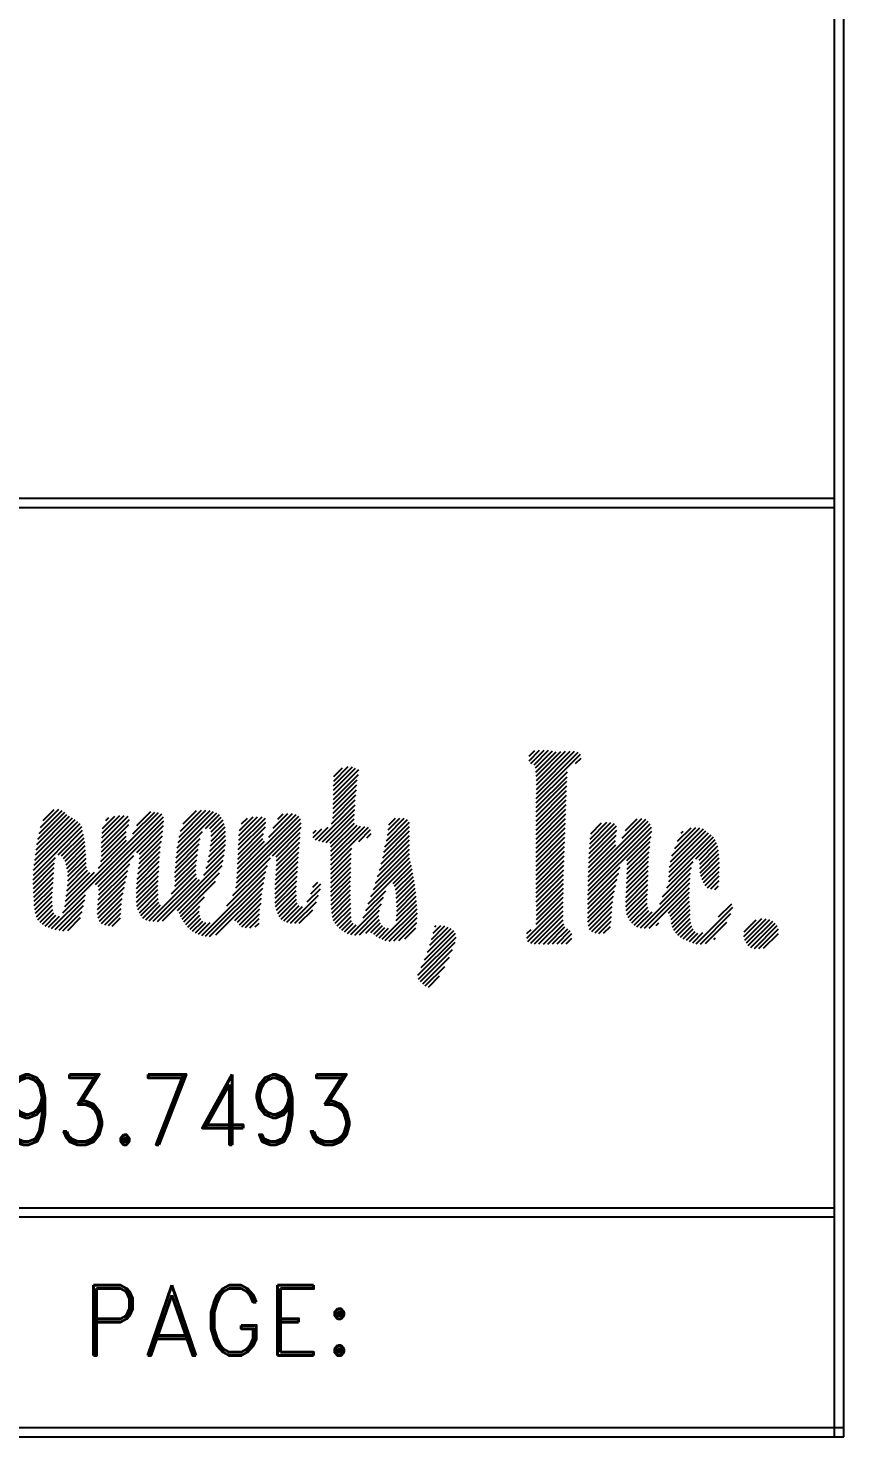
# Paper-space layout 'Roof' of a CAD drawing. Header units: inches. Extents: x 29 to 2208, y 4 to 1132.
# Drawn here: x 1640.6 to 1685, y 4.5 to 81.3 of the extents above; entities that cross this region are included whole.
import ezdxf
from ezdxf.enums import TextEntityAlignment as Align

# ---------------------------------------------------------------- set-up
doc = ezdxf.new("R2010")
doc.units = ezdxf.units.IN
doc.header["$LTSCALE"] = 25
doc.header["$MEASUREMENT"] = 0
doc.styles.add('ROMAND', font='ROMAND', dxfattribs={"height": 0.08})
pattern_1 = [(45, (-1690.101284246373, 203.2753838610614), (-0.4419417382415922, 0.4419417382415922), [])]

# ---------------------------------------------------------------- blocks, each defined once
blk = doc.blocks.new('CLEARSPAN_MASTER')
h = blk.add_hatch()
h.set_pattern_fill('ANSI31', color=256, scale=5, style=0)
h.set_pattern_definition(pattern_1)
h.paths.add_polyline_path([(455.4791925441514, 45.09004101631197), (455.631804439543, 45.87649806018555), (456.08702228112, 46.60309579838341), (456.6890871301998, 46.94070785021475), (457.2544402274048, 47.11685315437336), (457.7683934941178, 47.43244868464029), (458.1134817098414, 47.7553795536565), (458.1966109428113, 48.14304944886155), (458.1966109428113, 48.76915068250997), (457.9493738173132, 49.21401153245378), (457.3642376966318, 49.48587079484565), (456.3175840180193, 49.56825350371031), (455.3368606148579, 49.55177591140551), (454.4138254989948, 49.45291823656572), (453.7239643348548, 49.42140753327072), (453.2567438165415, 49.41473402959741), (453.0097825499361, 49.48812681202608), (452.6693783056226, 49.61489449219306), (452.0820127947036, 49.69495815196541), (451.50800110612, 49.71497341032608), (450.6069277360116, 49.71497341032608), (449.605740106801, 49.71497341032608), (448.8181404479037, 49.61489449219306), (448.3375661072546, 49.40806315225367), (448.0305351592333, 48.72751810469376), (447.9103957964007, 48.06699094182525), (447.9898994553473, 47.46266198108222), (448.2902534922014, 47.11571857995892), (448.6440059290762, 46.95558863408465), (448.9881145642407, 46.84786184397331), (449.1846499511412, 46.62198961397843), (449.2380483511633, 46.29506147121441), (449.3047949437473, 45.46106260778487), (449.3780889627124, 44.5489173052357), (449.3949050956444, 43.86802032950618), (449.411270846711, 43.43032410687786), (449.3717948761309, 33.44906327635897), (449.3376615604398, 24.30554382904177), (449.4374830713291, 16.22938839367831), (449.4157802951472, 15.51913693129933), (449.2122470999984, 15.08962697823483), (448.850415938397, 14.71662776052656), (448.3528903502538, 14.43405569943914), (447.9458295897311, 14.24190554231578), (447.6301456801039, 13.92184525162176), (447.4822290156676, 13.38288300985741), (447.4822290156676, 12.78382771907724), (447.6066075978169, 12.24128578998238), (447.900599990809, 11.85698810206443), (448.6581873280916, 11.59701823405638), (449.5175440778339, 11.58571713751715), (451.1231892097903, 11.55180859523995), (453.1358894724995, 11.58571713751718), (454.2856805984898, 11.59740167818723), (455.439024111452, 11.59740167818723), (455.981779298515, 11.77824811244221), (456.2644614768906, 12.24166660778388), (456.388840059039, 12.86332934430135), (456.4227650731173, 13.5075969002277), (456.3096910758127, 13.95971429903037), (455.981779298515, 14.32140716754029), (455.5747129082165, 14.57007068635033), (455.1337271336156, 14.81873683148882), (454.8284301557792, 15.18042969999874), (454.6927413590133, 16.32202691987357), (454.7277754384372, 24.24173714988166), (455.1922092189507, 36.76979975467631)])
h = blk.add_hatch()
h.set_pattern_fill('ANSI31', color=256, scale=5, style=0)
h.set_pattern_definition(pattern_1)
h.paths.add_polyline_path([(414.2969083855833, 34.89434269781196), (413.9014618474357, 35.02790206648717), (413.5799342330934, 35.33893828845981), (413.538448433435, 35.82622749410589), (413.538448433435, 36.26167820486791), (413.5903042755644, 37.25699411518298), (413.6836515471259, 38.47003538087486), (413.7043972618417, 39.4653539175184), (413.8593567727107, 41.03966521264209), (414.0253056011184, 42.42896208834352), (414.1073708069289, 43.62424673918451), (414.2638616161444, 44.54400839775673), (414.4609262017384, 45.32159895268924), (414.4609262017384, 45.83999178053367), (414.3157174582739, 46.0680858854237), (413.890472529898, 46.15102800250662), (413.4652219717495, 46.2547076186074), (413.1436943574072, 46.46206685080892), (412.6147264852252, 46.50353659618548), (412.013157056198, 46.50353659618548), (411.6501380124237, 46.45169810129994), (411.2560088412356, 46.27544249129565), (410.5714621831185, 46.16139675201555), (410.1462116249695, 46.04735101273539), (409.873499775159, 45.77541033412393), (409.6578513078066, 45.43893023037722), (409.5738550897445, 44.95803088480059), (409.5234517682284, 44.33259390353064), (409.3742908847926, 37.34964052036787), (409.2887802577043, 36.1914160073992), (409.2374423547208, 35.54480051275365), (408.8883401106145, 34.95976719604363), (408.4776312569738, 34.63132628739513), (407.9437035544897, 34.29262168242414), (407.2352303597245, 34.2310395044893), (406.5575632846158, 34.16945732655458), (405.8490844600792, 33.9026012221704), (405.5821262386103, 33.69732466939166), (405.4281068998866, 33.38941377971759), (405.4178438231083, 32.80437783667759), (405.4589130195409, 32.39382998377943), (405.7874778505438, 32.1372349493883), (406.3624747494623, 31.94222471926088), (407.0401418245701, 31.72668447016008), (407.6356761365887, 31.59325641796801), (408.3441493313526, 31.53167424003323), (408.7856586748744, 31.4803557584209), (408.939678013598, 31.26481550931936), (408.939678013598, 31.01848679757634), (408.9651865165501, 29.43392493777449), (408.922062452853, 27.45096725242678), (408.922062452853, 24.9938231201001), (408.9064679807329, 22.45605591982263), (409.0070889194349, 18.94995834649234), (409.1573194207085, 17.26222637854244), (409.3071445783025, 16.53642704456223), (409.7220476130738, 15.72998100562467), (410.2752572892077, 15.01570075354667), (410.9321899091474, 14.41662707845896), (411.7043696188975, 13.87515669186669), (412.5226571722096, 13.51801787899191), (413.3294149497442, 13.33368630527437), (414.1246485812744, 13.31064551514203), (414.8276777852298, 13.36824880363756), (415.4961345511738, 13.65626524611528), (416.2337474526867, 13.81755340337094), (416.817250939102, 13.81446221335779), (417.2667320416572, 13.63013063964021), (417.8084119420146, 13.16930433167585), (418.6151697195492, 12.66239644344697), (419.4795538568751, 12.28221684044001), (420.1480106228191, 12.14396947331664), (420.9432442543498, 12.14396947331664), (421.8537306054641, 12.21309184371358), (422.7987893945883, 12.35133921083693), (423.6977515996987, 12.63935565331468), (424.3085820058523, 13.11170366951063), (424.9078882660001, 13.6301306396401), (425.6109230997286, 14.56330496379974), (425.7625216359211, 14.97203277024155), (425.9238709395186, 16.3314682776753), (425.9930214453138, 17.25311826727076), (425.9238709395186, 18.658637981298), (425.7855699279289, 20.22544585257424), (425.6818469841228, 21.82681622222179), (425.346222417365, 24.0218080065714), (424.7238678652084, 27.43191848338358), (424.4351787186915, 28.46385856084424), (424.4006006509071, 30.20347629760997), (424.4351787186915, 32.28871376535906), (424.4348690811585, 34.17320772531392), (424.457923002939, 34.97965376425014), (424.4277811965376, 35.56743422178803), (424.2429782572531, 35.92766947733531), (423.8456401152675, 36.26019170227983), (423.3374235875754, 36.33408611367415), (422.6074333991496, 36.33408611367412), (421.8497278366272, 36.33408611367412), (421.3322672211293, 36.35255971652271), (420.9164521630792, 36.12163968091542), (420.5930385746715, 35.74293344884933), (420.3435495398417, 34.96704738186978), (420.2973516199067, 34.36665791562012), (419.9256627252062, 32.13477145216365), (419.5652896748961, 30.77696952178442), (419.1369540009637, 28.3833536776913), (418.6712366321281, 26.65053813474594), (418.1925876739588, 25.1246274689785), (417.5297043836104, 22.92029645634665), (416.8570083983504, 20.99351070982885), (416.1972496321969, 19.22190165143147), (415.7307778737354, 17.78221076216067), (415.3426781897824, 16.7864877707527), (414.7864115467314, 15.93301204654227), (414.346574245888, 15.40282174585224), (413.982755774301, 15.32598059257623), (413.5678752586232, 15.41929145916799), (413.3085791586554, 15.66812043674608), (413.0907688583447, 15.98952540822793), (412.9351900724087, 16.54939060777949), (412.8625885155634, 18.37413556790901), (412.8210182693051, 21.86358221117425), (412.8524211449321, 27.20774548867934), (412.94610057312, 29.40985725274646), (413.1224194439983, 30.80952025162509), (413.2572525152182, 31.19313246750116), (413.5061785727153, 31.45232756825891), (413.9625448880511, 31.6700529236397), (414.4189112033864, 31.77373253974037), (414.8363194872891, 31.92504589693664), (415.2926858026258, 32.09093275743214), (415.8009079600906, 32.32939298550124), (416.080949774775, 32.51601471868472), (416.4854546182078, 32.67153282967101), (416.7551207606475, 32.96183417895534), (416.8588437044536, 33.33507764532291), (416.8588437044536, 33.84310172365809), (416.7329957514658, 34.21920788935844), (416.4944397364407, 34.47840299011551), (416.1210506501948, 34.65465860011994), (415.6750600071032, 34.71686584451447), (415.1668378496379, 34.74796946671177), (414.6904520603453, 34.80851161810006)])
h.paths.add_polyline_path([(420.4777408169016, 23.54379237096683), (421.0704208338429, 23.67384296321242), (421.3739894712676, 23.28369381280521), (421.6197347068342, 22.56119314888184), (421.7787476545004, 21.31849274230575), (421.8799372003086, 19.55559259307901), (421.9088460863509, 18.76084422645545), (421.894388828443, 17.63374434632169), (421.8799372003086, 16.56444472940655), (421.7209242526424, 15.74079360484708), (421.3739894712676, 15.1049933357539), (420.8824990001349, 14.74374431695711), (420.4199174150435, 14.62814379051656), (419.6393155643941, 14.80154458017734), (419.0900016914029, 15.22059386219468), (418.757524167936, 15.66854327582186), (418.5262305605038, 16.17429557899959), (418.3961321286533, 16.92569374820368), (418.4105893865612, 17.5614940172965), (418.5985112202698, 18.51519310777141), (419.1189105774456, 20.01799469883935), (419.5670349046286, 21.57859392679771), (420.0440737476265, 22.9079921018735)], flags=16)
h = blk.add_hatch()
h.set_pattern_fill('ANSI31', color=256, scale=5, style=0)
h.set_pattern_definition(pattern_1)
h.paths.add_polyline_path([(386.9392163075654, 37.13587829644922), (386.0880283589222, 37.58875470452401), (385.1681909543095, 37.87694973741878), (383.6854719229837, 37.93184528003195), (382.6420722533558, 37.89067493623691), (381.5986782134996, 37.47896624562733), (380.6101969826914, 36.49087011555795), (380.0610407433542, 35.61256244438545), (379.5118845040161, 34.47350751162486), (379.0725595125459, 32.73061474176592), (378.6729638314555, 30.37727366305305), (378.4670323528685, 28.45597694552711), (378.329739070703, 26.80915006206266), (378.2336388399854, 25.57402924291907), (378.1892086688758, 24.82773928489885), (378.2166650733993, 24.22390407413175), (378.3951401474624, 23.48283263316205), (378.0381899993358, 22.49473650309167), (377.5988650078662, 21.49291517420511), (376.9810649423353, 20.34013504263115), (376.5829273725349, 19.62651137296322), (376.1298769936893, 19.15990976606994), (375.6493645805467, 19.13246199476333), (375.2100395890761, 19.33831634006808), (374.9629206888176, 19.96959932214119), (374.9217332671456, 20.68322561813457), (374.866814828325, 23.41421451805891), (375.0178334978646, 25.74721992619661), (375.2610340758865, 29.35131111190455), (375.4257781328015, 31.06675611045216), (375.7689184469527, 32.84323963669806), (375.9062117291169, 34.14697857097173), (376.0434993815088, 35.32720384752918), (376.0984121905553, 36.31529997759546), (375.8787496948207, 36.83679712710136), (375.5355305638423, 37.31712130648324), (374.931455885684, 37.46808010917482), (374.1900991849079, 37.56414599558298), (373.5860245067497, 37.64648668317301), (373.0505992845601, 37.70137959945652), (372.5426304668945, 37.60531633937808), (372.1719493016194, 37.23478061889332), (371.9248304013609, 36.75445381318215), (371.4855054098907, 36.16434117490397), (370.9912676093736, 35.71146476682932), (370.785330501013, 35.05273401344911), (370.3461406241022, 34.18714828316303), (369.9855649019532, 33.32765563769661), (369.5695190231963, 32.60679117715193), (369.3198948738063, 31.95523818274131), (369.1257408810229, 31.69184620718215), (368.8622449701516, 31.71957236943302), (368.6958232407851, 32.08000459970475), (368.6264869524693, 32.92563285088389), (368.6264869524698, 33.67422347367742), (368.7651651588731, 34.27032414358635), (369.0563989629354, 34.76938455878289), (369.2089489308191, 35.42093492686308), (369.278290848908, 35.97544766656202), (369.2089489308196, 36.50223161767977), (368.9870570448466, 36.80721414977933), (368.5710111660901, 36.84880207999072), (367.0691565352204, 36.84464197380476), (365.9573157112363, 36.71030783787907), (365.3707327388097, 36.57307423400556), (364.8465501739574, 36.223756630867), (364.4596552614971, 35.64987470990621), (364.0602791415658, 34.96371456952699), (363.9479539041135, 34.2526016710211), (363.8855534965396, 32.71809502826369), (363.7361111635319, 30.73403691078451), (363.8035051800484, 28.65698045994435), (363.4196897535985, 26.85773453451026), (363.0602793945282, 26.27391458210559), (362.6222436211492, 25.73500224060422), (362.0269626489307, 25.61150171453778), (361.5552326821808, 25.5778190366116), (361.1171969088027, 25.7911400371479), (360.903794721009, 26.33004975231853), (360.7802437155397, 27.34051170579806), (360.701623931006, 29.13688442657696), (360.5096486605007, 31.77096438827519), (360.2063952903823, 33.17438041224167), (359.9705303070077, 34.42061323221427), (359.689734102697, 35.20652662584757), (359.2741667546743, 35.56580327106698), (358.4767149924519, 36.1496232234731), (357.7449795742918, 36.57840568322214), (357.160479617999, 36.89918296191331), (356.7822770755583, 37.26578181423238), (356.3467690704038, 37.67821011917087), (355.8654178210356, 37.94170452158622), (355.2465368390231, 38.13645999773581), (354.6964235382193, 38.13645999773581), (354.1233858004214, 37.99898477153329), (353.5274292554031, 37.67821011917067), (353.0804590317518, 37.19704551429649), (352.5575093872594, 36.53331685556918), (352.0570056490269, 35.44880816357593), (351.5960341791085, 33.90694254510407), (351.0818838703276, 31.39033830922628), (350.709564441014, 28.66106177623826), (350.4071836857618, 26.08246302866931), (350.2830753327335, 23.90258577152943), (350.4071836857597, 21.43914632706387), (350.5312864090179, 19.08204434422518), (350.8325975073371, 17.46290948074281), (351.1694549944541, 16.34638583015825), (351.8254474422492, 15.69065171892353), (352.4814342602699, 15.17669738820945), (354.1480047991872, 14.52096065064549), (355.2649630871274, 14.32601345243063), (356.4528339999147, 14.14878872678071), (357.5343303456575, 14.29056850730063), (358.1548608512549, 14.68046553005988), (358.8640433974588, 15.40708953155445), (359.5732203138887, 16.41727834674785), (359.8037032339616, 17.35657464535322), (360.0873762524429, 18.3490383616523), (360.3355873287273, 19.50100433103597), (360.5660702487999, 20.68841787187762), (360.654716659632, 21.71632653330599), (361.0260283595189, 22.44923796801316), (361.402119736963, 22.72265464389523), (361.9149751978784, 23.0644241755829), (362.3138615275288, 23.25809235125172), (362.8723012630858, 23.25809235125172), (363.2255976883216, 22.77961448162324), (363.2711875927366, 22.05050597226892), (363.2142030271052, 20.83152920153807), (363.0808505862706, 19.71532333684354), (362.9851219205907, 18.566976449734), (362.9691671429773, 17.6897692106885), (363.0489410310438, 16.87635814548631), (363.288273954789, 16.2064917543365), (363.6233355442137, 15.74396358475042), (364.1658205021572, 15.36118128904752), (364.8997740510063, 15.26548571512183), (365.2411184674656, 15.17336194953768), (365.4713705668319, 15.05006102452563), (365.9400829750771, 15.05006102452563), (366.2443384448479, 15.16514153769288), (366.5979332480697, 15.30488066006458), (367.1571048541596, 15.56791808111899), (367.4038015214182, 15.8062942666389), (367.5271442252752, 16.68582580743688), (367.6175977933458, 18.57640759955265), (367.7966808829278, 20.30421473182537), (368.3769078412629, 23.23641987885586), (369.0215957042174, 26.3941794700265), (369.5107216705519, 27.80537468245291), (369.9458637404396, 28.53032308562248), (370.1634319604964, 29.12063795128469), (370.4742404864214, 29.58667489730013), (370.9715408836296, 29.62809999507249), (371.2616318437058, 29.25526886246229), (371.2616318437058, 28.57174818339558), (371.1994735163853, 27.77430782887168), (371.0544280363465, 26.23120520912894), (370.7746958591961, 24.64667749161262), (370.712897837368, 22.99683558172109), (370.6548773934428, 21.27146305703101), (370.6548773934428, 20.0680525422141), (370.7274001334617, 18.98063125062376), (370.8444431209628, 18.571149687569), (371.2705381451115, 17.62962100875075), (371.7414855733687, 16.7628140351718), (372.2572854057344, 16.41908263522623), (372.8179376422095, 16.21732536419546), (373.7972085638517, 16.04545835105782), (374.5522230947231, 15.97820592738094), (375.2922849476336, 16.00062427738308), (376.2267034651672, 16.24721562208853), (376.8396844447316, 16.71050805360605), (377.3608269319866, 17.27994359844888), (377.7794512469272, 17.79554201153192), (378.205546271075, 18.20652846148417), (378.5867888911148, 18.27378088516102), (378.9381317850057, 18.07949552202115), (379.16239380555, 17.52653231682325), (379.3268507440253, 16.86895714849641), (379.7327292521522, 16.29817429653451), (380.3531809409219, 15.4612575808502), (380.9811145984463, 14.64675921516684), (381.901346087192, 13.92341287309199), (382.6757945955937, 13.53634178104971), (383.5444292117827, 13.2538826521386), (384.245617479859, 13.09695945478259), (385.3444985656415, 12.99234486532185), (385.8468432397522, 13.12834409425395), (386.3910452785603, 13.41080322316495), (387.0030973455259, 13.87219419200733), (387.5473050141072, 14.34295853141506), (388.279890528037, 15.02295204974499), (388.7822352021476, 15.58787030756758), (389.3683002354283, 15.99586536803395), (389.8287819150673, 16.21555521800269), (390.257866348853, 16.15278593906032), (390.5822989262333, 15.85986613910171), (390.9276630008499, 15.33679319179811), (391.2939529429277, 14.99156741027443), (391.8381606115099, 14.85556818134236), (392.5812118740578, 14.69864761031607), (393.1463510398753, 14.73003224978729), (393.7952105648628, 14.85556818134245), (394.2661579931196, 14.97064344185031), (394.5905905704994, 15.24264189971396), (394.7998999130841, 15.67156092860455), (394.8208314103199, 16.03771067855092), (394.8774106322721, 17.47491443363003), (394.9715967400593, 18.60475094927509), (395.1913718312617, 19.4939736465268), (395.2646320715858, 20.34134840692698), (395.358823809147, 21.66995080411994), (395.5994009127944, 23.00414203081158), (396.1331428327617, 25.90196064359998), (396.4394362804774, 27.02579599596658), (396.6906086175322, 27.66394420377696), (396.9208494573522, 28.30209241159099), (397.2034190402615, 28.80424139047011), (397.6115719768113, 29.00300727201477), (397.8522785652485, 29.01346794306198), (398.1243823995396, 28.84608670098854), (398.2395056343362, 28.35439839315546), (398.2395056343362, 27.78948013533511), (398.2081083884823, 27.0257959959624), (398.1557796453935, 26.38764778815781), (398.0199726233877, 23.97587612710265), (397.9467123830618, 21.41282262480092), (397.9392754524952, 19.7139497664291), (398.1037323909704, 18.51621212368121), (398.4913873228306, 17.57680814556005), (398.7968137854532, 16.98968164410994), (399.1374826291139, 16.49649632836881), (399.7130875435491, 16.0502802923188), (400.429661982133, 15.7684593615158), (401.3328296279196, 15.65412472597276), (402.6984831526502, 15.63529394229002), (403.2353270777185, 15.68236827516722), (403.6403160816576, 15.82358864746888), (404.3843638140843, 16.52968788264724), (404.8552774637019, 17.05690780448973), (405.1980743616805, 17.80301654575339), (405.4994586470539, 18.65974891874501), (406.139907290687, 20.01546029071295), (406.4507101868485, 21.0228284278802), (406.8066188269004, 22.18491627175544), (406.9384737480291, 22.62740554601243), (407.0043983937067, 23.0134077218826), (406.9667295803652, 23.40882266326275), (406.7030141083337, 23.69126340786619), (406.3262809367307, 23.72892234890196), (406.0154780405792, 23.62536091763604), (405.6670007013122, 23.22053058441347), (405.4597968939534, 22.90043089877449), (405.2808489189301, 22.43911346716251), (405.148993997801, 21.94954986002497), (404.8549847154891, 20.98566586312052), (404.6195307055668, 20.383128059207), (404.2898849580843, 19.87473629471856), (404.0167565050479, 19.34751637287673), (403.6776977765599, 18.99917313804343), (403.2256157187267, 18.91443986413054), (402.8394639363451, 18.99917313804346), (402.5098238186356, 19.29102664815878), (402.2178581440417, 19.79000302080578), (402.1519278685901, 20.47727409863106), (402.123672036254, 22.46376682370914), (402.3328969322379, 25.52839939134549), (402.5966124042693, 29.40347264533557), (402.636623203316, 30.04258471613704), (402.7684837542179, 31.20246906944917), (402.8739688170758, 32.20418797148395), (402.900338675347, 33.46951946076373), (403.0566831104552, 34.50368929210723), (403.104249065309, 35.26450285315491), (402.9995972089037, 35.89217463193953), (402.8854310355732, 36.49131396527088), (402.4668236099519, 36.91927175750467), (401.9055014304508, 37.1665354426037), (401.3156419299476, 37.27114740573481), (400.4689127617798, 37.27114740573484), (399.745858454095, 37.27114740573487), (399.2701651269222, 37.13800562347606), (398.7944717997489, 36.70053789153317), (398.4805162305338, 36.12992837733236), (398.109474759764, 35.39764463541135), (397.7384332889978, 34.70340327866271), (397.4720436746338, 34.10426394533062), (397.1771167392703, 33.35296032399739), (396.7965609515836, 32.74430842463929), (396.4635767485092, 32.20222872955281), (396.206701451074, 31.83133320190649), (395.9498261536364, 31.76476362394183), (395.7405224408258, 31.85986302103402), (395.5502473618658, 32.12614921188134), (395.5121900941645, 32.38292283668989), (395.5312187280151, 32.76333093037675), (395.6739278521218, 33.3624702637066), (395.8166313464553, 33.92356983819897), (396.0544780100417, 34.54172905094703), (396.1210782285189, 35.25499291344772), (396.130592545444, 35.83511236735998), (396.1115639115933, 36.32012979784577), (395.9403118367109, 36.45327420643412), (395.3885096039085, 36.58641598869286), (394.8747590090343, 36.58641598869286), (394.2716526518884, 36.58655781049464), (393.6817931513851, 36.6055776899131), (393.1109622847325, 36.5294955459097), (392.6828349124121, 36.39635376365089), (392.1310326796101, 36.31076167993825), (391.7409625749915, 36.02545823600221), (391.474578590402, 35.42631627634225), (391.2081889760398, 34.91276902672672), (391.0369369011578, 34.4372589096179), (390.8078276457768, 32.62704805784162), (390.7412274273001, 30.68697308323075), (390.6067659211194, 28.12321835090773), (390.5021140647141, 25.82175778835747), (390.3871653528918, 23.89375079856046), (390.3300794513389, 22.83812122752266), (389.8492630304372, 21.59317268275603), (388.9970729821407, 19.80318456938372), (387.5491009117995, 17.78478719156286), (386.9375048564734, 17.02398676216518), (386.2987282555187, 16.42621312026125), (385.8094559150763, 16.05939890890829), (385.33810314314, 15.79946318318588), (384.6217144870761, 15.72959756149442), (383.8529013817761, 15.91299153552239), (383.3199757789448, 16.5330417056274), (383.1015630928887, 17.27535540052756), (382.9967254539633, 18.48052292989186), (383.2500821430704, 19.5896245728477), (384.0329696816916, 20.80792900318613), (385.0359194299544, 22.03056425113857), (386.0266356807733, 23.4854957314395), (386.8216553809184, 25.07491892744912), (387.5432909857241, 26.8599616620649), (387.7217660597853, 27.98226323789697), (388.0237977690931, 29.69770823645629), (388.2297348774532, 31.39943066251899), (388.2160038603047, 33.00508720217607), (388.1473600341096, 34.50095528293033), (387.7492224643111, 35.9282052485861)])
h.paths.add_polyline_path([(384.9332661430803, 34.45166695414773), (385.2571526324477, 34.16198541866368), (385.3935282615598, 33.5485404676605), (385.3935282615603, 32.69653286173141), (385.2963470229361, 31.23779340065295), (385.079346921812, 29.50247791987607), (384.9609118651779, 28.97680106285955), (384.7833616736489, 28.08942331713837), (384.546633773467, 26.99498926446066), (384.1520834808125, 25.6935026538753), (383.8167165853361, 24.83570491615433), (383.3479163439747, 24.27869981621774), (383.0069829009681, 24.24462056251247), (382.6149029672715, 24.44910133740353), (382.4046544283656, 24.94316394902219), (382.3553349307185, 25.91928171874883), (382.3651988302477, 26.66862317618455), (382.5230212227207, 28.0982860724049), (382.6216602180129, 28.90678754582763), (382.8304062717207, 30.28139938530518), (383.0770037599596, 31.72092228419584), (383.2446843634343, 32.62802003524021), (383.6195068570287, 33.63371406391531), (383.9746015515639, 34.14641920639448), (384.4559570709621, 34.41758770044245)], flags=16)
h.paths.add_polyline_path([(356.8005197084676, 27.14472633918351), (357.0043736320767, 26.20495561350722), (357.18351661015, 25.45610903073026), (357.159090090785, 24.40609747675771), (357.1265176059487, 23.7060860250603), (357.0202503008113, 22.5072671608819), (356.7663544370871, 20.58992778295743), (356.5383527317599, 18.92130041147331), (356.2940647840142, 18.00152337181686), (355.9856247411476, 17.28403542006339), (355.6915929397419, 17.02685471415731), (355.1586560773635, 17.06359443981108), (354.7359783256263, 17.26566424407156), (354.4130407601426, 17.61895901738944), (354.1850390548148, 18.40850529178383), (354.0630145399327, 19.81853441081293), (354.1121178736917, 22.17338797551344), (354.3079566678668, 24.65862226749843), (354.4798183360226, 26.72115862004949), (354.5042505439114, 27.30721018541135), (354.6263945177843, 28.4874600027463), (354.95211367762, 29.03281562554028), (355.4162573652229, 29.18746770539352), (355.7920393554707, 29.01098606153047), (356.2220358125355, 28.56462557734906), (356.6050904879762, 27.85287323034191)], flags=16)
h = blk.add_hatch()
h.set_pattern_fill('ANSI31', color=256, scale=5, style=0)
h.set_pattern_definition(pattern_1)
h.paths.add_polyline_path([(471.8307396922705, 31.68031166463894), (472.021234332391, 33.00133972708647), (472.1879150313302, 34.04864120674185), (472.0093273618008, 34.85791842905616), (471.6997742753283, 35.39347169491737), (471.2794272497481, 35.9445045478125), (470.7555712117492, 36.2063312308922), (469.8388245526939, 36.28963840779818), (468.9697057759986, 36.17062890545529), (468.183924533887, 35.75408776826617), (467.5052947675376, 35.04001762256027), (467.0171596413084, 34.08792584583935), (466.6361703610687, 33.06442679191323), (466.2670936811924, 32.29085189503621), (465.8384877781386, 31.52917952418827), (465.6948610009813, 31.24493186478014), (465.4346528777342, 30.93127456580407), (465.2356685394343, 30.92362406749618), (464.990767769867, 31.18373050464655), (464.9525022005528, 31.66569351373863), (464.9984242615938, 32.36951572109749), (465.1821012462128, 33.19573802239881), (465.2509758931146, 34.10611317875311), (465.2586323848418, 34.71048153444241), (465.0137316152745, 35.16949304860975), (464.6616793699441, 35.34544925703244), (463.9422844149226, 35.50610184250968), (463.2764567531231, 35.52905333743342), (462.457561184292, 35.46020147899182), (461.7838687291523, 35.25172343035393), (461.2328771837156, 34.86618086217962), (460.7094377489366, 34.49440551409012), (460.3030807100786, 33.90920411228103), (460.0344729650246, 32.97976442890206), (459.9862595862382, 32.45652602282422), (459.955121309958, 32.04919805009919), (459.6574470452088, 26.69318214682158), (459.5458198996494, 20.44449517545198), (459.5086127277204, 16.57626351022702), (459.6040599047337, 15.24012354690606), (459.8910826383453, 14.35548379491598), (460.4890433826686, 13.87730007420973), (461.6849648713155, 13.63820952702142), (462.7134625309436, 13.68602711119317), (463.4788527340593, 13.92511765838151), (463.8854631127174, 14.4989391737607), (464.076813478383, 15.57484926243751), (464.3877514890946, 19.54377178060432), (464.7943674975259, 22.14987082606959), (465.4162491487209, 24.70815228736208), (465.9139605193841, 26.66733381028124), (466.2098107375746, 27.44364009000708), (466.5672957141669, 27.91188577926894), (466.9494390979389, 28.08439886950367), (467.2083073351341, 27.98581958560814), (467.3315768519369, 27.72705257658609), (467.2822712971265, 26.22373097228191), (467.1466725767323, 22.81045051553107), (466.9848447424024, 19.54846765803998), (467.171212758672, 17.42153720690075), (467.6992742373477, 16.27268343816769), (468.4913551958143, 15.40327902455172), (469.3935151121755, 14.84258653115722), (470.6204679114094, 14.65628521019244), (472.0182674418465, 14.73391163603765), (473.1675687775596, 15.27728873796519), (474.0062417400932, 16.36404031548977), (474.6119546822906, 17.41974342374101), (475.2021407096472, 17.76129497006659), (475.6370069206409, 17.51289408422332), (475.916570204593, 16.44166674133484), (476.0252867573413, 15.43253896332595), (476.389093969382, 14.45064359758999), (477.1190560089408, 13.44151581958064), (477.9732671458619, 12.72736425765549), (479.091503392347, 12.24608672060663), (479.8680574359737, 11.87348407867688), (480.9086422189384, 11.59403472355939), (481.6456302156112, 11.5290409433926), (482.7262257976226, 11.65706138280879), (484.4071466287533, 12.45719109890703), (485.6558359828105, 13.80140965227221), (486.5733989589971, 15.14830706189161), (487.0704403866312, 16.22840877270781), (487.9564653726347, 18.05018072766393), (488.1071293664545, 18.52745573830603), (488.1215359564017, 18.97389763870609), (488.0350964167137, 19.35553485467625), (487.7397528781225, 19.60756007545399), (487.4155961596357, 19.65796459434361), (487.1130465111837, 19.47794545393279), (486.7312634329046, 19.09631086429235), (486.2774474048883, 18.39784374311535), (485.6795542178438, 17.44015263155254), (484.354114163998, 15.58237894958071), (483.1707808485144, 14.36415856179215), (482.3266976738114, 13.83317773587362), (481.8173383021335, 13.70952488268682), (481.2206611461288, 13.70952488268682), (480.7476869994734, 13.9568305890607), (480.340198376176, 14.41507521496655), (480.0054802029254, 15.20063930675391), (479.7144152920637, 16.45172033128398), (479.6780356968138, 18.14649874171724), (479.5258572939683, 20.86944319388743), (479.546231443645, 22.60058839116121), (479.7607821051974, 25.45597602190028), (479.9950876413604, 26.71869431316617), (480.1886448781706, 27.62500128487582), (480.4624714231004, 28.151141785226), (480.805510401332, 28.34708961504245), (481.2302317607878, 28.37158276547825), (481.4997627886673, 28.02867340671713), (481.5651019379193, 27.35918783336859), (481.589602711445, 25.87325778405506), (481.720286639722, 25.11396224155445), (482.112332794778, 24.05258363490259), (482.7494092041889, 22.97487451040661), (483.1133233819232, 22.62096608301718), (483.5952150895309, 22.47400455407228), (484.1587835485893, 22.33520828404949), (484.6896768032498, 22.3270456514573), (485.0653909858797, 22.5638145232235), (485.302252439134, 23.18431379570103), (485.4002611630117, 24.13138928276595), (485.4084299641113, 25.32340152684608), (485.4499945805969, 26.62112879252339), (485.438560510966, 28.44996820059492), (485.3470823241501, 29.59299151747769), (485.1412578112563, 30.95318866051096), (484.53522397198, 32.37053736333797), (484.1427218052841, 32.81460768805283), (483.6021003023106, 33.22750347967119), (483.0250372765831, 33.67683434270057), (482.575533654935, 34.05329768923426), (482.0409866773853, 34.37511499447294), (481.2634643127462, 34.50262855226418), (480.5588362531653, 34.5329889231669), (479.6537544844477, 34.42976366209777), (478.833716071631, 34.19295539538649), (478.0179168781306, 33.54294930914665), (477.5671972254431, 32.76087298315096), (477.0739615245784, 31.41774173026698), (476.7593078634727, 30.55916042119875), (476.1044864085279, 28.91850015979193), (475.8911574077874, 28.0979218409382), (475.6530405150816, 26.78879367819988), (475.568002788953, 25.87070499162411), (475.490582146138, 24.78717854692567), (475.4565670556863, 23.73307487343794), (475.2014426177548, 22.85749070612525), (474.8017512305173, 21.9564048777861), (474.298235563554, 21.05190482088449), (473.9580733994958, 20.20182231460396), (473.5923971027087, 19.16472149935103), (473.1142210454973, 18.48219357289551), (472.7060230707611, 18.02314791644284), (472.3148326412502, 17.92113864600765), (471.9661638896905, 17.94664030703404), (471.5409583697283, 18.14216004511545), (471.3453631549728, 18.68621211376603), (471.2263047086194, 19.47678986888025), (471.2348056663459, 21.05794275278046), (471.3368565674732, 22.35006805728088), (471.4026348390462, 24.8406033449983), (471.474071032811, 27.43505461833914), (471.5807214587476, 29.33578454827122)])
h = blk.add_hatch()
h.set_pattern_fill('ANSI31', color=256, scale=5, style=0)
h.set_pattern_definition(pattern_1)
h.paths.add_polyline_path([(433.456335599818, 11.92075275994901), (433.6380646828648, 13.26048554224985), (433.4293408367066, 14.00118929706642), (432.8884322152962, 14.48668209322403), (432.320528830774, 14.7818762946703), (431.5708963632051, 15.07707049611682), (430.7531154894928, 15.2360238463022), (430.1170636988281, 15.2587310925673), (429.6503611196608, 15.17878299130012), (429.4137079680199, 14.96846388556864), (429.2635225049335, 14.55561799421508), (429.0851825454301, 13.76745646239044), (428.9131028938677, 13.23777829598438), (428.4133479154889, 11.17141100687243), (427.7318638540619, 9.286704314208947), (427.2321088756821, 8.151336748292692), (426.6869216265413, 6.834313838588315), (426.2325989189235, 6.0849720855106), (426.0508698358763, 5.31292308616753), (426.1644505127811, 4.631703071884459), (426.6187732203998, 4.132141027721389), (427.1866766049206, 3.564457244765407), (427.7545799894428, 3.201141304523787), (428.4814963216309, 3.01948070807336), (429.0338164935797, 3.205800413345685), (429.4582957727844, 3.814239580013606), (430.0943475634472, 4.745239303210013), (430.9121284371586, 6.402873533221253), (431.9343545292986, 8.12862950202856), (432.9565806214359, 10.62643709650212)])
h = blk.add_hatch()
h.set_pattern_fill('ANSI31', color=256, scale=5, style=0)
h.set_pattern_definition(pattern_1)
h.paths.add_polyline_path([(497.0853286074712, 13.50781225925996), (497.0952651573966, 14.36221770417228), (496.9859405891289, 14.89870331706359), (496.7076552637232, 15.40538796727134), (496.2802879108021, 15.86239559190614), (495.7237116302172, 16.27966159608187), (495.0180533221182, 16.46842641427034), (494.2627066346199, 16.57771061787167), (493.7461186339883, 16.56565051205985), (493.2305834009685, 16.47860344171386), (492.4807538913333, 16.26214660356024), (491.8943623312007, 16.04357819635757), (491.3079707710676, 15.6958547753247), (490.9004821477702, 15.39780575353478), (490.443293885528, 14.62288092321054), (490.2842753080877, 13.84795346655656), (490.2544600285396, 13.07302863623269), (490.5029300743981, 12.21862319132154), (490.8806034181462, 11.57285074849901), (491.2114877157619, 11.14329352150025), (491.7283065370993, 10.85517990482541), (492.0065974922786, 10.73596029610931), (492.6923714409818, 10.68628589686588), (493.5272330469729, 10.65647968152214), (494.1633186162776, 10.73596029610928), (494.8391560150553, 10.96446410842663), (495.3957322956394, 11.322122934574), (495.9821182260002, 11.77913055920905), (496.4790639474882, 12.33548698233), (496.9461831298818, 12.91171421568066)])
blk = doc.blocks.new('LayoutBorder')
for p, q in [((1655.5, 0), (1655.5, 1128)), ((1656, 0), (1656, 1128)), ((1415.5, 51.20099311922036), (1655.5, 51.20099311922036)), ((1415.5, 50.70099311922036), (1655.5, 50.70099311922036)), ((1415.5, 12.5), (1655.5, 12.5)), ((1415.5, 12), (1655.5, 12)), ((0, 0.5), (1656, 0.5)), ((0, 0), (1656, 0))]:
    blk.add_line(p, q)
at = {"xscale": 0.2770199999999932, "yscale": 0.2770199999999932, "zscale": 0.2770199999999932}
blk.add_blockref('CLEARSPAN_MASTER', (1514.733924963705, 23.68097468446882), dxfattribs=at)
at = {"style": 'ROMAND', "width": 0.9}
blk.add_text('PHONE: 601.483.3941  ~  FAX: 601.693.7493', height=3.84, dxfattribs=at).set_placement((1518.516865695279, 15.93093219605231))
at = {"style": 'ROMAND'}
blk.add_text('PAGE:', height=3.84, dxfattribs=at).set_placement((1614.40575527382, 4.428694692954025))
for tag, p, height in [('BTITLE', (1418.926479264479, 90.51349311922036), 4), ('PROJECTNAME', (1461.423158646029, 75.47987090463698), 4), ('CONTRACTOR', (1461.469676590577, 65.63849311922036), 4), ('ARCHITECT', (1461.335865212112, 55.70706998500532), 4), ('PAGETITLE', (215.0625, 27.125), 24), ('SCALE', (215.3125, 11), 4)]:
    blk.add_attdef(tag, p, '', height=height)
for tag, p in [('PROJECTNUMBER', (1463.796934499405, 4.292118677958115)), ('DRAFTER', (1527.556338825624, 4.319687443972953)), ('DATE', (1583.387116093325, 4.26281274610642)), ('PAGE', (1642.513678904559, 4.308996189588925))]:
    blk.add_attdef(tag, text='', height=4).set_placement(p, align=Align.CENTER)

psp = doc.layouts.new('Roof')

# ---------------------------------------------------------------- block references
at = {"lineweight": -3}
psp.add_blockref('LayoutBorder', (29.04509180681907, 4.465429571930601), dxfattribs=at)

doc.saveas('drawing.dxf')
